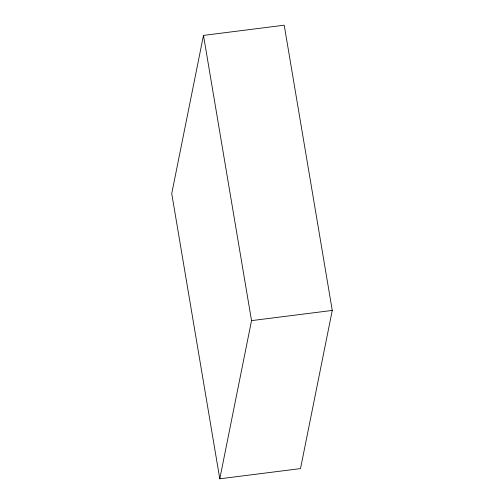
<?xml version="1.0" encoding="UTF-8"?>
<svg xmlns="http://www.w3.org/2000/svg" width="504" height="504" viewBox="0 0 504 504"><rect width="100%" height="100%" fill="white"/><g stroke="black" fill="none" stroke-linecap="round" stroke-linejoin="round"><path stroke-width="0.76" d="M203.484 35.406L171.738 193.574L219.788 478.8L300.516 468.594L332.262 310.426L284.212 25.2L203.484 35.406L251.534 320.632L219.788 478.8M251.534 320.632L332.262 310.426"/></g></svg>
